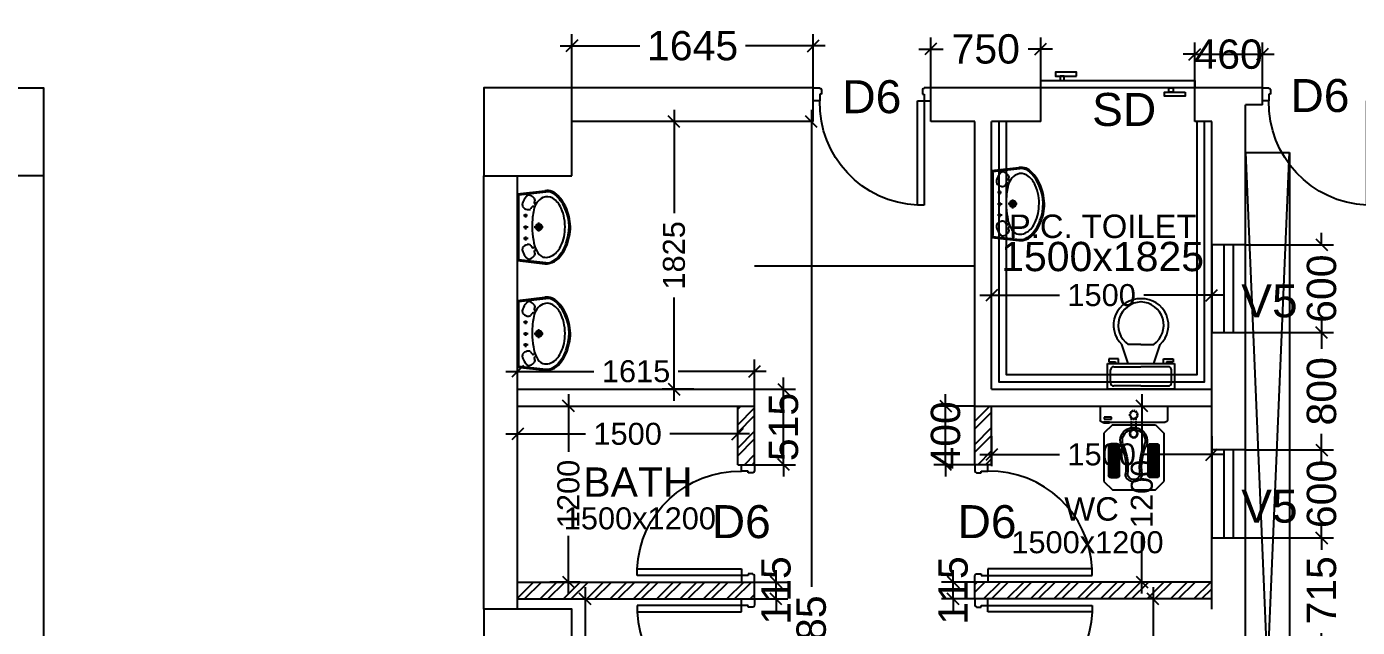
# Model space of a CAD drawing. Extents: x 7897917 to 8423973, y -6487334 to -6173396.
# Drawn here: x 8028559 to 8037626, y -6450489 to -6446391 of the extents above; entities that cross this region are included whole.
import ezdxf
from ezdxf.enums import TextEntityAlignment as Align

# ---------------------------------------------------------------- set-up
doc = ezdxf.new("R2010")
doc.units = 0
doc.header["$LTSCALE"] = 600
doc.header["$MEASUREMENT"] = 0
doc.header["$PDMODE"] = 35
doc.linetypes.add('HIDDEN', pattern=[0.375, 0.25, -0.125])
doc.layers.get('0').update_dxf_attribs({"linetype": 'CONTINUOUS'})
doc.layers.get('Defpoints').update_dxf_attribs({"linetype": 'CONTINUOUS'})
for name, color, linetype in [('DOOR', 32, 'CONTINUOUS'), ('Duct', 8, 'CONTINUOUS'), ('joinery', 7, 'CONTINUOUS'), ('LA-column', 3, 'CONTINUOUS'), ('Railing', 21, 'CONTINUOUS'), ('Room Dim', 1, 'CONTINUOUS'), ('T Wall', 8, 'CONTINUOUS'), ('TEXT', 6, 'CONTINUOUS'), ('Toi-Euip', 8, 'CONTINUOUS'), ('toi-fix', 46, 'CONTINUOUS'), ('Toi. Wall Hat', 3, 'CONTINUOUS'), ('Walls', 7, 'CONTINUOUS'), ('WIN', 151, 'CONTINUOUS'), ('Working Dim', 5, 'CONTINUOUS')]:
    doc.layers.add(name, color=color, linetype=linetype)
doc.styles.add('ari', font='arial.ttf')
doc.styles.add('ARIAL', font='arial.ttf')
doc.dimstyles.new('int. dim', dxfattribs={"dimtxt": 450, "dimasz": 80, "dimexe": 80, "dimexo": 0, "dimgap": 70, "dimtad": 0, "dimdec": 0, "dimzin": 12, "dimdsep": 46, "dimtxsty": 'ari', "dimblk": 'OBLIQUE', "dimcen": 2, "dimdle": 80, "dimclrd": 256, "dimclre": 256, "dimclrt": 6, "dimadec": 0, "dimazin": 0, "dimtfac": 1, "dimtdec": 0, "dimtix": 1, "dimtmove": 2, "dimatfit": 3, "dimfxl": 1, "dimtolj": 1, "dimtzin": 0, "dimlwd": -1, "dimlwe": -1, "dimarcsym": 0})

# ---------------------------------------------------------------- blocks, each defined once
blk = doc.blocks.new('_Oblique')
at = {"color": 0, "linetype": 'ByBlock', "lineweight": -2}
blk.add_line((-0.5, -0.5), (0.5, 0.5), dxfattribs=at)
blk = doc.blocks.new('*D1936')
at = {"layer": 'Defpoints', "color": 0, "transparency": 16777216}
for p in [(8036863.9, -6449878.9), (8037383, -6449878.9), (8036863.9, -6450593.9)]:
    blk.add_point(p, dxfattribs=at)
at = {"layer": 'Working Dim', "transparency": 16777216}
for p, q in [((8037383, -6449878.9), (8037383, -6449798.9)), ((8036863.9, -6449878.9), (8037463, -6449878.9)), ((8037383, -6449878.9), (8037383, -6449945.6)), ((8036863.9, -6450593.9), (8037463, -6450593.9)), ((8037383, -6450593.9), (8037383, -6450527.3)), ((8037383, -6450593.9), (8037383, -6450673.9))]:
    blk.add_line(p, q, dxfattribs=at)
at = {"layer": 'Working Dim', "transparency": 16777216, "xscale": 80, "yscale": 80, "zscale": 80}
for p, rotation in [((8037383, -6449878.9), 270), ((8037383, -6450593.9), 90)]:
    blk.add_blockref('_Oblique', p, dxfattribs=dict(at, rotation=rotation))
at = {"layer": 'Working Dim', "color": 6, "transparency": 16777216, "insert": (8037383, -6450236.4), "char_height": 200, "attachment_point": 5, "rotation": 90, "style": 'ari'}
blk.add_mtext('\\A1;715', dxfattribs=at)
blk = doc.blocks.new('*D1937')
at = {"layer": 'Defpoints', "color": 0, "transparency": 16777216}
for p in [(8036863.7, -6449278.9), (8037383, -6449278.9), (8036863.9, -6449878.9)]:
    blk.add_point(p, dxfattribs=at)
at = {"layer": 'Working Dim', "transparency": 16777216}
for p, q in [((8037383, -6449278.9), (8037383, -6449198.9)), ((8036863.7, -6449278.9), (8037463, -6449278.9)), ((8037383, -6449278.9), (8037383, -6449287.8)), ((8036863.9, -6449878.9), (8037463, -6449878.9)), ((8037383, -6449878.9), (8037383, -6449870.1)), ((8037383, -6449878.9), (8037383, -6449958.9))]:
    blk.add_line(p, q, dxfattribs=at)
at = {"layer": 'Working Dim', "transparency": 16777216, "xscale": 80, "yscale": 80, "zscale": 80}
for p, rotation in [((8037383, -6449278.9), 270), ((8037383, -6449878.9), 90)]:
    blk.add_blockref('_Oblique', p, dxfattribs=dict(at, rotation=rotation))
at = {"layer": 'Working Dim', "color": 6, "transparency": 16777216, "insert": (8037383, -6449578.9), "char_height": 200, "attachment_point": 5, "rotation": 90, "style": 'ari'}
blk.add_mtext('\\A1;600', dxfattribs=at)
blk = doc.blocks.new('*D1938')
at = {"layer": 'Defpoints', "color": 0, "transparency": 16777216}
for p in [(8036863.9, -6448478.6), (8037383, -6448478.6), (8036863.7, -6449278.9)]:
    blk.add_point(p, dxfattribs=at)
at = {"layer": 'Working Dim', "transparency": 16777216}
for p, q in [((8037383, -6448398.6), (8037383, -6448588.1)), ((8036863.9, -6448478.6), (8037463, -6448478.6)), ((8037383, -6449358.9), (8037383, -6449169.5)), ((8036863.7, -6449278.9), (8037463, -6449278.9))]:
    blk.add_line(p, q, dxfattribs=at)
at = {"layer": 'Working Dim', "transparency": 16777216, "xscale": 80, "yscale": 80, "zscale": 80}
for p, rotation in [((8037383, -6448478.6), 90), ((8037383, -6449278.9), 270)]:
    blk.add_blockref('_Oblique', p, dxfattribs=dict(at, rotation=rotation))
at = {"layer": 'Working Dim', "color": 6, "transparency": 16777216, "insert": (8037383, -6448878.8), "char_height": 200, "attachment_point": 5, "rotation": 90, "style": 'ari'}
blk.add_mtext('\\A1;800', dxfattribs=at)
blk = doc.blocks.new('*D1939')
at = {"layer": 'Defpoints', "color": 0, "transparency": 16777216}
for p in [(8036863.9, -6447878.6), (8037383, -6447878.6), (8036863.9, -6448478.6)]:
    blk.add_point(p, dxfattribs=at)
at = {"layer": 'Working Dim', "transparency": 16777216}
for p, q in [((8037383, -6447878.6), (8037383, -6447798.6)), ((8036863.9, -6447878.6), (8037463, -6447878.6)), ((8037383, -6447878.6), (8037383, -6447887.5)), ((8036863.9, -6448478.6), (8037463, -6448478.6)), ((8037383, -6448478.6), (8037383, -6448469.8)), ((8037383, -6448478.6), (8037383, -6448558.6))]:
    blk.add_line(p, q, dxfattribs=at)
at = {"layer": 'Working Dim', "transparency": 16777216, "xscale": 80, "yscale": 80, "zscale": 80}
for p, rotation in [((8037383, -6447878.6), 270), ((8037383, -6448478.6), 90)]:
    blk.add_blockref('_Oblique', p, dxfattribs=dict(at, rotation=rotation))
at = {"layer": 'Working Dim', "color": 6, "transparency": 16777216, "insert": (8037383, -6448178.6), "char_height": 200, "attachment_point": 5, "rotation": 90, "style": 'ari'}
blk.add_mtext('\\A1;600', dxfattribs=at)
blk = doc.blocks.new('A$C37B60793')
at = {"layer": 'toi-fix', "color": 8}
for p, q in [((0, 303), (127, 303)), ((0, -306), (0, 303)), ((146, -287), (146, 284)), ((171, 195), (247, 271)), ((247, 271), (686, 271)), ((762, 195), (686, 271)), ((171, -195), (171, 195)), ((343, 148), (343, 208)), ((358, 219), (358, 139)), ((370, 219), (358, 219)), ((358, 139), (370, 139)), ((362, 227), (630, 227)), ((630, 129), (362, 129)), ((370, 139), (370, 219)), ((383, 219), (383, 139)), ((394, 219), (383, 219)), ((383, 139), (394, 139)), ((394, 139), (394, 219)), ((407, 219), (407, 139)), ((418, 219), (407, 219)), ((407, 139), (418, 139)), ((418, 139), (418, 219)), ((431, 219), (431, 139)), ((442, 219), (431, 219)), ((431, 139), (442, 139)), ((442, 139), (442, 219)), ((455, 219), (455, 139)), ((466, 219), (455, 219)), ((455, 139), (466, 139)), ((466, 139), (466, 219)), ((479, 219), (479, 139)), ((490, 219), (479, 219)), ((479, 139), (490, 139)), ((490, 139), (490, 219)), ((504, 219), (504, 139)), ((515, 219), (504, 219)), ((504, 139), (515, 139)), ((515, 139), (515, 219)), ((528, 219), (528, 139)), ((539, 219), (528, 219)), ((528, 139), (539, 139)), ((539, 139), (539, 219)), ((552, 219), (552, 139)), ((563, 219), (552, 219)), ((552, 139), (563, 139)), ((563, 139), (563, 219)), ((576, 219), (576, 139)), ((587, 219), (576, 219)), ((576, 139), (587, 139)), ((587, 139), (587, 219)), ((600, 219), (600, 139)), ((611, 219), (600, 219)), ((600, 139), (611, 139)), ((611, 139), (611, 219)), ((625, 219), (625, 139)), ((636, 219), (625, 219)), ((625, 139), (636, 139)), ((636, 139), (636, 219)), ((650, 208), (650, 148)), ((762, -195), (762, 195)), ((118, -205), (100, -205)), ((100, -205), (100, -271)), ((118, -271), (118, -205)), ((154, -221), (148, -221)), ((148, -221), (148, -277)), ((154, -277), (154, -221)), ((171, -195), (247, -272)), ((343, -151), (343, -211)), ((358, -222), (358, -143)), ((358, -143), (370, -143)), ((370, -222), (358, -222)), ((630, -132), (362, -132)), ((362, -230), (630, -230)), ((370, -143), (370, -222)), ((383, -222), (383, -143)), ((383, -143), (394, -143)), ((394, -222), (383, -222)), ((394, -143), (394, -222)), ((407, -222), (407, -143)), ((407, -143), (418, -143)), ((418, -222), (407, -222)), ((418, -143), (418, -222)), ((431, -222), (431, -143)), ((431, -143), (442, -143)), ((442, -222), (431, -222)), ((442, -143), (442, -222)), ((455, -222), (455, -143)), ((455, -143), (466, -143)), ((466, -222), (455, -222)), ((466, -143), (466, -222)), ((479, -222), (479, -143)), ((479, -143), (490, -143)), ((490, -222), (479, -222)), ((490, -143), (490, -222)), ((504, -222), (504, -143)), ((504, -143), (515, -143)), ((515, -222), (504, -222)), ((515, -143), (515, -222)), ((528, -222), (528, -143)), ((528, -143), (539, -143)), ((539, -222), (528, -222)), ((539, -143), (539, -222)), ((552, -222), (552, -143)), ((552, -143), (563, -143)), ((563, -222), (552, -222)), ((563, -143), (563, -222)), ((576, -222), (576, -143)), ((576, -143), (587, -143)), ((587, -222), (576, -222)), ((587, -143), (587, -222)), ((600, -222), (600, -143)), ((600, -143), (611, -143)), ((611, -222), (600, -222)), ((611, -143), (611, -222)), ((625, -222), (625, -143)), ((625, -143), (636, -143)), ((636, -222), (625, -222)), ((636, -143), (636, -222)), ((650, -211), (650, -151)), ((686, -272), (762, -195)), ((0, -306), (127, -306)), ((100, -271), (118, -271)), ((148, -277), (154, -277)), ((247, -272), (686, -272))]:
    blk.add_line(p, q, dxfattribs=at)
at = {"layer": 'toi-fix', "color": 8, "linetype": 'HIDDEN', "ltscale": 0.1}
for p, q in [((219, 19), (112, 19)), ((219, -22), (112, -22))]:
    blk.add_line(p, q, dxfattribs=at)
at = {"layer": 'toi-fix', "color": 8, "extrusion": (0, 0, -1)}
for centre, major_axis, start_param, end_param in [((127, 284), (-13.5, -13.5), 2.356194, 3.926991), ((316, -2), (0, -122), -0.449608, 3.591264), ((362, 208), (13.5, -13.5), 2.356194, 3.926991), ((362, 148), (-13.5, -13.5), -0.785398, 0.785398), ((630, 208), (-13.5, -13.5), 2.356194, 3.926991), ((630, 148), (-13.5, -13.5), 3.926991, 5.497787), ((316, -2), (0, -103), -0.449671, 3.591202), ((251, -2), (-26.9, -26.9), 0.785398, 7.068583), ((251, -2), (-22.5, -22.5), 0.785398, 7.068583), ((554, 536), (-29, -484), -0.19615, 0.346746), ((554, 536), (-12, -466), -0.160496, 0.3824), ((611, -2), (40.6, -40.6), 4.005105, 6.990469), ((611, -2), (-54, -54), 2.434309, 5.419673), ((554, -540), (29, -484), 2.794864, 3.33776), ((554, -540), (12, -466), 2.7592, 3.302095), ((362, -151), (13.5, -13.5), 2.356194, 3.926991), ((362, -211), (-13.5, -13.5), -0.785398, 0.785398), ((630, -151), (13.5, -13.5), 3.926991, 5.497787), ((630, -211), (13.5, -13.5), 5.497787, 7.068583), ((127, -287), (13.5, -13.5), 5.497787, 7.068583)]:
    blk.add_ellipse(centre, major_axis=major_axis, ratio=1, start_param=start_param, end_param=end_param, dxfattribs=at)
at = {"layer": 'toi-fix', "color": 8, "linetype": 'HIDDEN', "ltscale": 0.1, "extrusion": (0, 0, -1)}
for major_axis, start_param, end_param in [((26.9, -26.9), 2.356194490188911, 8.639379797368496), ((22.5, -22.5), 2.356194490188169, 8.639379797367756)]:
    blk.add_ellipse((80, -2), major_axis=major_axis, ratio=1, start_param=start_param, end_param=end_param, dxfattribs=at)
blk = doc.blocks.new('1000')
at = {"layer": 'DOOR'}
for p, q in [((0, -100), (0, 0)), ((0, 0), (50, 0)), ((50, -100), (0, -100)), ((50, 0), (50, -2)), ((63, -49), (50, -49)), ((50, -49), (50, -100)), ((50, -100), (50, -901)), ((100, -100), (50, -100)), ((63, -13), (61, -13)), ((63, -13), (63, -49)), ((100, -901), (100, -100)), ((837, -13), (837, -49)), ((837, -13), (839, -13)), ((837, -49), (850, -49)), ((850, 0), (850, -2)), ((900, 0), (850, 0)), ((850, -49), (850, -100)), ((850, -100), (900, -100)), ((900, -100), (900, 0)), ((50, -901), (100, -901))]:
    blk.add_line(p, q, dxfattribs=at)
for centre, major_axis, start_param, end_param in [((50, -13), (-7.95, 7.95), 3.926991, 5.497787), ((850, -13), (7.95, 7.95), 0.785398, 2.356194)]:
    blk.add_ellipse(centre, major_axis=major_axis, ratio=1, start_param=start_param, end_param=end_param, dxfattribs=at)
at = {"layer": 'DOOR', "color": 145}
blk.add_ellipse((64, -115), major_axis=(-520, 590), ratio=1, start_param=2.464943, end_param=4.009476, dxfattribs=at)
blk = doc.blocks.new('A$C225605CF')
at = {"layer": 'DOOR'}
for points in [[(115.1, 108), (115.1, 57.6), (-934.5, 57.6), (-934.5, 108)], [(-869.4, 136.8), (-869.4, 165.6), (-727.6, 165.6), (-727.6, 136.8)], [(-785.7, 108), (-785.7, 136.8), (-757.5, 136.8), (-757.5, 108)], [(-127.7, 28.8), (-127.7, 0), (14.1, 0), (14.1, 28.8)], [(-44, 57.6), (-44, 28.8), (-15.8, 28.8), (-15.8, 57.6)]]:
    blk.add_lwpolyline(points, close=True, dxfattribs=at)
blk = doc.blocks.new('A$C70ED7303')
at = {"layer": 'toi-fix', "color": 8}
for p, q in [((0, 0), (229, 0)), ((229, 0), (229, -174.4)), ((-229, 0), (0, 0)), ((-229, -174.4), (-229, 0)), ((-207.2, -43.6), (-207.2, -130.8)), ((0, -21.8), (-185.4, -21.8)), ((0, -21.8), (185.4, -21.8)), ((207.2, -43.6), (207.2, -130.8)), ((229, -174.4), (-229, -174.4)), ((-185.4, -152.6), (0, -152.6)), ((-174.4, -185.4), (-174.4, -174.4)), ((-152.6, -174.4), (-152.6, -207.2)), ((-87.2, -174.4), (-130.8, -305.3)), ((185.4, -152.6), (0, -152.6)), ((87.2, -174.4), (130.8, -305.3)), ((152.6, -174.4), (152.6, -207.2)), ((174.4, -185.4), (174.4, -174.4)), ((-218.1, -207.2), (-218.1, -185.4)), ((-218.1, -185.4), (-174.4, -185.4)), ((-152.6, -207.2), (-218.1, -207.2)), ((152.6, -207.2), (218.1, -207.2)), ((218.1, -185.4), (174.4, -185.4)), ((218.1, -207.2), (218.1, -185.4)), ((0, -305.3), (-87.2, -305.3)), ((0, -305.3), (87.2, -305.3))]:
    blk.add_line(p, q, dxfattribs=at)
for centre, major_axis, start_param, end_param in [((-188.1, -40.9), (13.6, -13.6), 2.214297, 4.068888), ((188.1, -40.9), (13.6, -13.6), 0.643501, 2.498091), ((-188.1, -133.6), (-13.6, -13.6), 5.35589, 7.21048), ((188.1, -133.6), (-13.6, -13.6), 0.643501, 2.498091), ((-6.6, -436.2), (-127.6, -127.6), 4.686239, 7.105146), ((4.7, -435.5), (-112.7, -112.7), 4.541602, 7.039318), ((6.6, -436.2), (55.8, -171.6), -0.351019, 2.067888), ((-4.7, -435.5), (-112.7, -112.7), 0.814663, 3.31238)]:
    blk.add_ellipse(centre, major_axis=major_axis, ratio=1, start_param=start_param, end_param=end_param, dxfattribs=at)
blk = doc.blocks.new('A$C1E9F72C1')
at = {"layer": 'Toi-Euip', "color": 8}
for p, q in [((-228.2, 0), (-249, -186.3)), ((-228.2, 0), (228.2, 0)), ((228.2, 0), (249, -186.3)), ((-220.9, -6.6), (-241.8, -193.1)), ((-212.9, -9.7), (208.6, -9.7)), ((-63.8, -54.9), (-90.3, -54.9)), ((-76, -72.5), (-76, -39.7)), ((11.6, -54.9), (-14.9, -54.9)), ((-0.6, -72.5), (-0.6, -39.7)), ((91.5, -54.9), (65.1, -54.9)), ((79.3, -67.3), (79.3, -39.7)), ((220.8, -6.2), (241.8, -193.1)), ((-29.6, -144.6), (31.2, -144.6)), ((0.9, -174.9), (0.9, -113))]:
    blk.add_line(p, q, dxfattribs=at)
for centre, radius in [((-76, -54.9), 6.49), ((-0.6, -54.9), 6.49), ((79.3, -54.9), 6.49), ((0.9, -144.6), 21.7), ((0.9, -144.6), 15.6), ((0.9, -144.6), 11)]:
    blk.add_circle(centre, radius, dxfattribs=at)
for centre, radius, start, end in [((-208.1, 14.7), 24.9, 216.2215, 258.85487), ((207.9, 16.2), 26, 271.42036, 321.25129), ((-196.3, -76.7), 20.9, 116.80905, 207.50919), ((-160.4, -68.2), 57.4, 198.35041, 235.03309), ((-125, -156.3), 127.2, 109.58641, 129.40175), ((-151.5, -66.7), 34.3, 68.64386, 118.08079), ((-167.5, -75.4), 49.6, 12.80704, 54.9415), ((-114.5, -115.3), 27, 106.38602, 151.72849), ((-150, -73.3), 32.2, 330.07912, 16.03456), ((152.1, -73.3), 32.2, 163.96544, 209.92088), ((169.6, -75.4), 49.6, 125.0585, 167.19296), ((116.6, -115.3), 27, 28.27151, 73.61398), ((153.6, -66.7), 34.3, 61.91921, 111.35614), ((127.1, -156.3), 127.2, 50.59825, 70.41359), ((162.5, -68.2), 57.4, 304.96691, 341.64959), ((198.5, -76.7), 20.9, 332.49081, 63.19095), ((-110.1, -193), 95.5, 167.34537, 194.41456), ((-129.4, -204.5), 80.8, 113.61868, 156.30705), ((-181.8, -101.4), 18, 230.4642, 309.53581), ((-164.3, -121.5), 8.67, 53.89261, 133.95969), ((-76.5, -275.6), 168.3, 94.02807, 120.40977), ((-162.9, -122.5), 8.8, 329.67126, 65.48955), ((-131.5, -107.7), 8.62, 142.69611, 276.84736), ((34.9, -905.9), 807.6, 92.47999, 98.77724), ((-3.2, -837.5), 738.4, 84.45177, 89.75687), ((46.1, -400.7), 299, 76.17326, 85.7679), ((102.1, -220), 110.7, 24.97787, 81.97978), ((134.9, -107.4), 7.45, 281.31974, 41.70163), ((164.3, -121.7), 7.8, 112.06932, 194.84772), ((166.5, -121.5), 8.67, 46.04031, 126.10739), ((183.9, -101.4), 18, 230.46419, 309.5358), ((136.7, -201.5), 71.5, 327.59194, 23.22206), ((-165.7, -196.5), 84, 173.00409, 196.76082), ((-141.4, -199.1), 106.9, 191.44792, 227.66), ((-163.3, -200.1), 78.8, 174.85979, 213.20886), ((-120.4, -183.5), 124.2, 208.78543, 238.15851), ((-82.7, -174.7), 127.1, 199.30539, 242.2025), ((18.1, -68), 277.7, 292.33265, 313.78267), ((77.5, -165.5), 140.9, 291.68677, 328.13967), ((146.7, -197.7), 95.2, 311.91048, 2.7762), ((149.6, -199.6), 100.3, 311.38312, 7.60576), ((-15.6, -66.9), 289.4, 226.88006, 256.31993), ((-54.2, -135.8), 202, 229.31459, 253.01061), ((-13.2, -73.3), 249.6, 238.9436, 269.48126), ((0.4, -45.6), 305.3, 248.15029, 293.80492), ((-3.9, -83.4), 276.6, 253.14844, 282.86095), ((4.7, -23.5), 300.1, 266.15461, 294.58929), ((11.5, -60.2), 296.4, 278.97703, 313.61545)]:
    blk.add_arc(centre, radius, start, end, dxfattribs=at)
blk = doc.blocks.new('*D2280')
at = {"layer": 'Defpoints', "color": 0, "transparency": 16777216}
for p in [(8036633.9, -6448223.4), (8035133.9, -6448348.8, 5.1), (8036633.9, -6448348.8, 5.1)]:
    blk.add_point(p, dxfattribs=at)
at = {"layer": 'Working Dim', "transparency": 16777216}
for p, q in [((8035133.9, -6448348.8), (8035133.9, -6448143.4)), ((8036633.9, -6448348.8), (8036633.9, -6448143.4)), ((8035053.9, -6448223.4), (8035597.3, -6448223.4)), ((8036713.9, -6448223.4), (8036170.6, -6448223.4))]:
    blk.add_line(p, q, dxfattribs=at)
at = {"layer": 'Working Dim', "transparency": 16777216, "xscale": 80, "yscale": 80, "zscale": 80, "rotation": 180}
blk.add_blockref('_Oblique', (8035133.9, -6448223.4), dxfattribs=at)
at = {"layer": 'Working Dim', "transparency": 16777216, "xscale": 80, "yscale": 80, "zscale": 80}
blk.add_blockref('_Oblique', (8036633.9, -6448223.4), dxfattribs=at)
at = {"layer": 'Working Dim', "color": 6, "transparency": 16777216, "insert": (8035883.9, -6448223.4), "char_height": 150, "attachment_point": 5, "style": 'ari'}
blk.add_mtext('\\A1;1500', dxfattribs=at)
blk = doc.blocks.new('*D2281')
at = {"layer": 'Defpoints', "color": 0, "transparency": 16777216}
for p in [(8035995.5, -6448979), (8036158.6, -6448979), (8035995.5, -6450178.5, -0.7)]:
    blk.add_point(p, dxfattribs=at)
at = {"layer": 'Working Dim', "transparency": 16777216}
for p, q in [((8036158.6, -6448899), (8036158.6, -6449292.1)), ((8035995.5, -6448979), (8036238.6, -6448979)), ((8036158.6, -6450258.5), (8036158.6, -6449865.4)), ((8035995.5, -6450178.5), (8036238.6, -6450178.5))]:
    blk.add_line(p, q, dxfattribs=at)
at = {"layer": 'Working Dim', "transparency": 16777216, "xscale": 80, "yscale": 80, "zscale": 80}
for p, rotation in [((8036158.6, -6448979), 90), ((8036158.6, -6450178.5), 270)]:
    blk.add_blockref('_Oblique', p, dxfattribs=dict(at, rotation=rotation))
at = {"layer": 'Working Dim', "color": 6, "transparency": 16777216, "insert": (8036158.6, -6449578.8), "char_height": 150, "attachment_point": 5, "rotation": 90, "style": 'ari'}
blk.add_mtext('\\A1;1200', dxfattribs=at)
blk = doc.blocks.new('*D2282')
at = {"layer": 'Defpoints', "color": 0, "transparency": 16777216}
for p in [(8035133.9, -6449184.2, -0.7), (8036633.9, -6449184.2, 5.1), (8036633.9, -6449310)]:
    blk.add_point(p, dxfattribs=at)
at = {"layer": 'Working Dim', "transparency": 16777216}
for p, q in [((8035133.9, -6449184.2), (8035133.9, -6449390)), ((8036633.9, -6449184.2), (8036633.9, -6449390)), ((8035053.9, -6449310), (8035597.3, -6449310)), ((8036713.9, -6449310), (8036170.6, -6449310))]:
    blk.add_line(p, q, dxfattribs=at)
at = {"layer": 'Working Dim', "transparency": 16777216, "xscale": 80, "yscale": 80, "zscale": 80, "rotation": 180}
blk.add_blockref('_Oblique', (8035133.9, -6449310), dxfattribs=at)
at = {"layer": 'Working Dim', "transparency": 16777216, "xscale": 80, "yscale": 80, "zscale": 80}
blk.add_blockref('_Oblique', (8036633.9, -6449310), dxfattribs=at)
at = {"layer": 'Working Dim', "color": 6, "transparency": 16777216, "insert": (8035883.9, -6449310), "char_height": 150, "attachment_point": 5, "style": 'ari'}
blk.add_mtext('\\A1;1500', dxfattribs=at)
blk = doc.blocks.new('*D2284')
at = {"layer": 'Defpoints', "color": 0, "transparency": 16777216}
for p in [(8036234.1, -6450294.5), (8036421.2, -6450294.5, -0.7), (8036421.2, -6451494.5, -0.7)]:
    blk.add_point(p, dxfattribs=at)
at = {"layer": 'Working Dim', "transparency": 16777216}
for p, q in [((8036234.1, -6450214.5), (8036234.1, -6450607.9)), ((8036421.2, -6450294.5), (8036154.1, -6450294.5)), ((8036234.1, -6451574.5), (8036234.1, -6451181.2)), ((8036421.2, -6451494.5), (8036154.1, -6451494.5))]:
    blk.add_line(p, q, dxfattribs=at)
at = {"layer": 'Working Dim', "transparency": 16777216, "xscale": 80, "yscale": 80, "zscale": 80}
for p, rotation in [((8036234.1, -6450294.5), 90), ((8036234.1, -6451494.5), 270)]:
    blk.add_blockref('_Oblique', p, dxfattribs=dict(at, rotation=rotation))
at = {"layer": 'Working Dim', "color": 6, "transparency": 16777216, "insert": (8036234.1, -6450894.5), "char_height": 150, "attachment_point": 5, "rotation": 90, "style": 'ari'}
blk.add_mtext('\\A1;1200', dxfattribs=at)
blk = doc.blocks.new('*D2293')
at = {"layer": 'Defpoints', "color": 0, "transparency": 16777216}
for p in [(8032141.7, -6450294.5, -0.7), (8032364.3, -6450294.5), (8032141.7, -6451494.5, -0.7)]:
    blk.add_point(p, dxfattribs=at)
at = {"layer": 'Working Dim', "transparency": 16777216}
for p, q in [((8032364.3, -6450214.5), (8032364.3, -6450607.9)), ((8032141.7, -6450294.5), (8032444.3, -6450294.5)), ((8032364.3, -6451574.5), (8032364.3, -6451181.2)), ((8032141.7, -6451494.5), (8032444.3, -6451494.5))]:
    blk.add_line(p, q, dxfattribs=at)
at = {"layer": 'Working Dim', "transparency": 16777216, "xscale": 80, "yscale": 80, "zscale": 80}
for p, rotation in [((8032364.3, -6450294.5), 90), ((8032364.3, -6451494.5), 270)]:
    blk.add_blockref('_Oblique', p, dxfattribs=dict(at, rotation=rotation))
at = {"layer": 'Working Dim', "color": 6, "transparency": 16777216, "insert": (8032364.3, -6450894.5), "char_height": 150, "attachment_point": 5, "rotation": 90, "style": 'ari'}
blk.add_mtext('\\A1;1200', dxfattribs=at)
blk = doc.blocks.new('*D2295')
at = {"layer": 'Defpoints', "color": 0, "transparency": 16777216}
for p in [(8032124, -6448979, 5.1), (8032250.8, -6448979), (8032124, -6450178.5, -0.7)]:
    blk.add_point(p, dxfattribs=at)
at = {"layer": 'Working Dim', "transparency": 16777216}
for p, q in [((8032250.8, -6448899), (8032250.8, -6449292.1)), ((8032124, -6448979), (8032330.8, -6448979)), ((8032250.8, -6450258.5), (8032250.8, -6449865.4)), ((8032124, -6450178.5), (8032330.8, -6450178.5))]:
    blk.add_line(p, q, dxfattribs=at)
at = {"layer": 'Working Dim', "transparency": 16777216, "xscale": 80, "yscale": 80, "zscale": 80}
for p, rotation in [((8032250.8, -6448979), 90), ((8032250.8, -6450178.5), 270)]:
    blk.add_blockref('_Oblique', p, dxfattribs=dict(at, rotation=rotation))
at = {"layer": 'Working Dim', "color": 6, "transparency": 16777216, "insert": (8032250.8, -6449578.8), "char_height": 150, "attachment_point": 5, "rotation": 90, "style": 'ari'}
blk.add_mtext('\\A1;1200', dxfattribs=at)
blk = doc.blocks.new('*D2296')
at = {"layer": 'Defpoints', "color": 0, "transparency": 16777216}
for p in [(8033403.8, -6449169.6), (8031903.8, -6449315.4, 5.1), (8033403.8, -6449315.4, -0.7)]:
    blk.add_point(p, dxfattribs=at)
at = {"layer": 'Working Dim', "transparency": 16777216}
for p, q in [((8031903.8, -6449315.4), (8031903.8, -6449089.6)), ((8033403.8, -6449315.4), (8033403.8, -6449089.6)), ((8031823.8, -6449169.6), (8032367.1, -6449169.6)), ((8033483.8, -6449169.6), (8032940.4, -6449169.6))]:
    blk.add_line(p, q, dxfattribs=at)
at = {"layer": 'Working Dim', "transparency": 16777216, "xscale": 80, "yscale": 80, "zscale": 80, "rotation": 180}
blk.add_blockref('_Oblique', (8031903.8, -6449169.6), dxfattribs=at)
at = {"layer": 'Working Dim', "transparency": 16777216, "xscale": 80, "yscale": 80, "zscale": 80}
blk.add_blockref('_Oblique', (8033403.8, -6449169.6), dxfattribs=at)
at = {"layer": 'Working Dim', "color": 6, "transparency": 16777216, "insert": (8032653.8, -6449169.6), "char_height": 150, "attachment_point": 5, "style": 'ari'}
blk.add_mtext('\\A1;1500', dxfattribs=at)
blk = doc.blocks.new('*D2298')
at = {"layer": 'Defpoints', "color": 0, "transparency": 16777216}
for p in [(8033905.8, -6447039), (8033918.9, -6447039, 5.1), (8034315, -6454124, 5.1)]:
    blk.add_point(p, dxfattribs=at)
at = {"layer": 'Working Dim', "transparency": 16777216}
for p, q in [((8033905.8, -6446959), (8033905.8, -6450213)), ((8033918.9, -6447039), (8033825.8, -6447039)), ((8033905.8, -6454204), (8033905.8, -6450950.1)), ((8034315, -6454124), (8033825.8, -6454124))]:
    blk.add_line(p, q, dxfattribs=at)
at = {"layer": 'Working Dim', "transparency": 16777216, "xscale": 80, "yscale": 80, "zscale": 80}
for p, rotation in [((8033905.8, -6447039), 90), ((8033905.8, -6454124), 270)]:
    blk.add_blockref('_Oblique', p, dxfattribs=dict(at, rotation=rotation))
at = {"layer": 'Working Dim', "color": 6, "transparency": 16777216, "insert": (8033905.8, -6450581.5), "char_height": 200, "attachment_point": 5, "rotation": 90, "style": 'ari'}
blk.add_mtext('\\A1;7085', dxfattribs=at)
blk = doc.blocks.new('*D2299')
at = {"layer": 'Defpoints', "color": 0, "transparency": 16777216}
for p in [(8032970, -6447039), (8033096.4, -6447039, 4.5), (8033105.7, -6448864, 5.1)]:
    blk.add_point(p, dxfattribs=at)
at = {"layer": 'Working Dim', "transparency": 16777216}
for p, q in [((8032970, -6446959), (8032970, -6447664)), ((8033096.4, -6447039), (8032890, -6447039)), ((8032970, -6448944), (8032970, -6448239)), ((8033105.7, -6448864), (8032890, -6448864))]:
    blk.add_line(p, q, dxfattribs=at)
at = {"layer": 'Working Dim', "transparency": 16777216, "xscale": 80, "yscale": 80, "zscale": 80}
for p, rotation in [((8032970, -6447039), 90), ((8032970, -6448864), 270)]:
    blk.add_blockref('_Oblique', p, dxfattribs=dict(at, rotation=rotation))
at = {"layer": 'Working Dim', "color": 6, "transparency": 16777216, "insert": (8032970, -6447951.5), "char_height": 150, "attachment_point": 5, "rotation": 90, "style": 'ari'}
blk.add_mtext('\\A1;1825', dxfattribs=at)
blk = doc.blocks.new('*D2300')
at = {"layer": 'Defpoints', "color": 0, "transparency": 16777216}
for p in [(8031903.8, -6448742.5), (8031903.8, -6448864, 5.1), (8033518.8, -6448864, 5.1)]:
    blk.add_point(p, dxfattribs=at)
at = {"layer": 'Working Dim', "transparency": 16777216}
for p, q in [((8031903.8, -6448864), (8031903.8, -6448662.5)), ((8033518.8, -6448864), (8033518.8, -6448662.5)), ((8031823.8, -6448742.5), (8032423.8, -6448742.5)), ((8033598.8, -6448742.5), (8032998.8, -6448742.5))]:
    blk.add_line(p, q, dxfattribs=at)
at = {"layer": 'Working Dim', "transparency": 16777216, "xscale": 80, "yscale": 80, "zscale": 80, "rotation": 180}
blk.add_blockref('_Oblique', (8031903.8, -6448742.5), dxfattribs=at)
at = {"layer": 'Working Dim', "transparency": 16777216, "xscale": 80, "yscale": 80, "zscale": 80}
blk.add_blockref('_Oblique', (8033518.8, -6448742.5), dxfattribs=at)
at = {"layer": 'Working Dim', "color": 6, "transparency": 16777216, "insert": (8032711.3, -6448742.5), "char_height": 150, "attachment_point": 5, "style": 'ari'}
blk.add_mtext('\\A1;1615', dxfattribs=at)
blk = doc.blocks.new('*D2301')
at = {"layer": 'Defpoints', "color": 0, "transparency": 16777216}
for p in [(8033918.9, -6446522.3), (8032273.8, -6446809, 5.1), (8033918.9, -6446809, 8)]:
    blk.add_point(p, dxfattribs=at)
at = {"layer": 'Working Dim', "transparency": 16777216}
for p, q in [((8032273.8, -6446809), (8032273.8, -6446442.3)), ((8033918.9, -6446809), (8033918.9, -6446442.3)), ((8032193.8, -6446522.3), (8032736.4, -6446522.3)), ((8033998.9, -6446522.3), (8033456.3, -6446522.3))]:
    blk.add_line(p, q, dxfattribs=at)
at = {"layer": 'Working Dim', "transparency": 16777216, "xscale": 80, "yscale": 80, "zscale": 80, "rotation": 180}
blk.add_blockref('_Oblique', (8032273.8, -6446522.3), dxfattribs=at)
at = {"layer": 'Working Dim', "transparency": 16777216, "xscale": 80, "yscale": 80, "zscale": 80}
blk.add_blockref('_Oblique', (8033918.9, -6446522.3), dxfattribs=at)
at = {"layer": 'Working Dim', "color": 6, "transparency": 16777216, "insert": (8033096.4, -6446522.3), "char_height": 200, "attachment_point": 5, "style": 'ari'}
blk.add_mtext('\\A1;1645', dxfattribs=at)
blk = doc.blocks.new('*D2302')
at = {"layer": 'Defpoints', "color": 0, "transparency": 16777216}
for p in [(8034718.9, -6446544.6), (8034718.9, -6446809, 8), (8035468.9, -6446809, 8)]:
    blk.add_point(p, dxfattribs=at)
at = {"layer": 'Working Dim', "transparency": 16777216}
for p, q in [((8034718.9, -6446809), (8034718.9, -6446464.6)), ((8035468.9, -6446809), (8035468.9, -6446464.6)), ((8034638.9, -6446544.6), (8034804.1, -6446544.6)), ((8035548.9, -6446544.6), (8035383.7, -6446544.6))]:
    blk.add_line(p, q, dxfattribs=at)
at = {"layer": 'Working Dim', "transparency": 16777216, "xscale": 80, "yscale": 80, "zscale": 80, "rotation": 180}
blk.add_blockref('_Oblique', (8034718.9, -6446544.6), dxfattribs=at)
at = {"layer": 'Working Dim', "transparency": 16777216, "xscale": 80, "yscale": 80, "zscale": 80}
blk.add_blockref('_Oblique', (8035468.9, -6446544.6), dxfattribs=at)
at = {"layer": 'Working Dim', "color": 6, "transparency": 16777216, "insert": (8035093.9, -6446544.6), "char_height": 200, "attachment_point": 5, "style": 'ari'}
blk.add_mtext('\\A1;750', dxfattribs=at)
blk = doc.blocks.new('*D2303')
at = {"layer": 'Defpoints', "color": 0, "transparency": 16777216}
for p in [(8036978.9, -6446580.2), (8036518.9, -6446809, 8), (8036978.9, -6446809, 8)]:
    blk.add_point(p, dxfattribs=at)
at = {"layer": 'Working Dim', "transparency": 16777216}
for p, q in [((8036518.9, -6446809), (8036518.9, -6446500.2)), ((8036978.9, -6446809), (8036978.9, -6446500.2)), ((8036518.9, -6446580.2), (8036438.9, -6446580.2)), ((8036518.9, -6446580.2), (8036978.9, -6446580.2)), ((8036978.9, -6446580.2), (8037058.9, -6446580.2))]:
    blk.add_line(p, q, dxfattribs=at)
at = {"layer": 'Working Dim', "transparency": 16777216, "xscale": 80, "yscale": 80, "zscale": 80}
blk.add_blockref('_Oblique', (8036518.9, -6446580.2), dxfattribs=at)
at = {"layer": 'Working Dim', "transparency": 16777216, "xscale": 80, "yscale": 80, "zscale": 80, "rotation": 180}
blk.add_blockref('_Oblique', (8036978.9, -6446580.2), dxfattribs=at)
at = {"layer": 'Working Dim', "color": 6, "transparency": 16777216, "insert": (8036748.9, -6446580.2), "char_height": 200, "attachment_point": 5, "style": 'ari'}
blk.add_mtext('\\A1;460', dxfattribs=at)
blk = doc.blocks.new('*D2308')
at = {"layer": 'Defpoints', "color": 0, "transparency": 16777216}
for p in [(8033518.8, -6450179.5, 8.3), (8033665.4, -6450179.5), (8033518.8, -6450294.5, 8.3)]:
    blk.add_point(p, dxfattribs=at)
at = {"layer": 'Working Dim', "transparency": 16777216}
for p, q in [((8033665.4, -6450179.5), (8033665.4, -6450099.5)), ((8033518.8, -6450179.5), (8033745.4, -6450179.5)), ((8033665.4, -6450294.5), (8033665.4, -6450179.5)), ((8033518.8, -6450294.5), (8033745.4, -6450294.5)), ((8033665.4, -6450294.5), (8033665.4, -6450374.5))]:
    blk.add_line(p, q, dxfattribs=at)
at = {"layer": 'Working Dim', "transparency": 16777216, "xscale": 80, "yscale": 80, "zscale": 80}
for p, rotation in [((8033665.4, -6450179.5), 270), ((8033665.4, -6450294.5), 90)]:
    blk.add_blockref('_Oblique', p, dxfattribs=dict(at, rotation=rotation))
at = {"layer": 'Working Dim', "color": 6, "transparency": 16777216, "insert": (8033665.4, -6450237), "char_height": 200, "attachment_point": 5, "rotation": 90, "style": 'ari'}
blk.add_mtext('\\A1;115', dxfattribs=at)
blk = doc.blocks.new('*D2309')
at = {"layer": 'Defpoints', "color": 0, "transparency": 16777216}
for p in [(8033518.8, -6448864.5, 8.3), (8033716.8, -6448864.5), (8033518.8, -6449379.5, 8.3)]:
    blk.add_point(p, dxfattribs=at)
at = {"layer": 'Working Dim', "transparency": 16777216}
for p, q in [((8033518.8, -6448864.5), (8033796.8, -6448864.5)), ((8033716.8, -6448864.5), (8033716.8, -6448784.5)), ((8033716.8, -6449379.5), (8033716.8, -6448864.5)), ((8033518.8, -6449379.5), (8033796.8, -6449379.5)), ((8033716.8, -6449379.5), (8033716.8, -6449459.5))]:
    blk.add_line(p, q, dxfattribs=at)
at = {"layer": 'Working Dim', "transparency": 16777216, "xscale": 80, "yscale": 80, "zscale": 80}
for p, rotation in [((8033716.8, -6448864.5), 270), ((8033716.8, -6449379.5), 90)]:
    blk.add_blockref('_Oblique', p, dxfattribs=dict(at, rotation=rotation))
at = {"layer": 'Working Dim', "color": 6, "transparency": 16777216, "insert": (8033716.8, -6449122), "char_height": 200, "attachment_point": 5, "rotation": 90, "style": 'ari'}
blk.add_mtext('\\A1;515', dxfattribs=at)
blk = doc.blocks.new('*D2313')
at = {"layer": 'Defpoints', "color": 0, "transparency": 16777216}
for p in [(8034872.3, -6450179.5), (8035018.9, -6450179.5, 8.3), (8035018.9, -6450294.5, 8.3)]:
    blk.add_point(p, dxfattribs=at)
at = {"layer": 'Working Dim', "transparency": 16777216}
for p, q in [((8034872.3, -6450179.5), (8034872.3, -6450099.5)), ((8035018.9, -6450179.5), (8034792.3, -6450179.5)), ((8034872.3, -6450294.5), (8034872.3, -6450179.5)), ((8035018.9, -6450294.5), (8034792.3, -6450294.5)), ((8034872.3, -6450294.5), (8034872.3, -6450374.5))]:
    blk.add_line(p, q, dxfattribs=at)
at = {"layer": 'Working Dim', "transparency": 16777216, "xscale": 80, "yscale": 80, "zscale": 80}
for p, rotation in [((8034872.3, -6450179.5), 270), ((8034872.3, -6450294.5), 90)]:
    blk.add_blockref('_Oblique', p, dxfattribs=dict(at, rotation=rotation))
at = {"layer": 'Working Dim', "color": 6, "transparency": 16777216, "insert": (8034872.3, -6450237), "char_height": 200, "attachment_point": 5, "rotation": 90, "style": 'ari'}
blk.add_mtext('\\A1;115', dxfattribs=at)
blk = doc.blocks.new('*D2314')
at = {"layer": 'Defpoints', "color": 0, "transparency": 16777216}
for p in [(8034820.9, -6448979), (8035018.9, -6448979), (8035018.9, -6449379.5, 8.3)]:
    blk.add_point(p, dxfattribs=at)
at = {"layer": 'Working Dim', "transparency": 16777216}
for p, q in [((8034820.9, -6448979), (8034820.9, -6448899)), ((8035018.9, -6448979), (8034740.9, -6448979)), ((8034820.9, -6449379.5), (8034820.9, -6448979)), ((8035018.9, -6449379.5), (8034740.9, -6449379.5)), ((8034820.9, -6449379.5), (8034820.9, -6449459.5))]:
    blk.add_line(p, q, dxfattribs=at)
at = {"layer": 'Working Dim', "transparency": 16777216, "xscale": 80, "yscale": 80, "zscale": 80}
for p, rotation in [((8034820.9, -6448979), 270), ((8034820.9, -6449379.5), 90)]:
    blk.add_blockref('_Oblique', p, dxfattribs=dict(at, rotation=rotation))
at = {"layer": 'Working Dim', "color": 6, "transparency": 16777216, "insert": (8034820.9, -6449179.3), "char_height": 200, "attachment_point": 5, "rotation": 90, "style": 'ari'}
blk.add_mtext('\\A1;400', dxfattribs=at)

msp = doc.modelspace()

# ---------------------------------------------------------------- hatches: boundary and pattern name
at = {"layer": 'Toi. Wall Hat'}
h = msp.add_hatch(dxfattribs=at)
h.set_pattern_fill('ANSI32', color=10, scale=300, style=0)
h.set_pattern_definition([(45, (1109499.61, -81878.24), (-79.5495129, 79.5495129), []), (45, (1109552.65, -81878.24), (-79.5495129, 79.5495129), [])])
h.paths.add_polyline_path([(8035133.92, -6448978.938), (8035018.92, -6448978.938), (8035018.92, -6449379.468), (8035133.92, -6449379.468)])
h.paths.add_polyline_path([(8033518.787, -6448978.938), (8033403.787, -6448978.938), (8033403.787, -6449379.468), (8033518.787, -6449379.468)])
h.paths.add_polyline_path([(8033518.787, -6450179.468), (8031903.787, -6450179.468), (8031903.787, -6450294.468), (8033518.787, -6450294.468)])
h.paths.add_polyline_path([(8036633.92, -6450179.468), (8035018.92, -6450179.468), (8035018.92, -6450294.468), (8036633.92, -6450294.468)])
h.paths.add_polyline_path([(8036633.92, -6451494.468), (8035133.92, -6451494.468), (8035133.92, -6451094.468), (8035018.92, -6451094.468), (8035018.92, -6452009.468), (8035133.92, -6452009.468), (8035133.92, -6451609.468), (8036633.92, -6451609.468)])
h.paths.add_polyline_path([(8033518.787, -6451094.468), (8033403.787, -6451094.468), (8033403.787, -6451494.468), (8031903.787, -6451494.468), (8031903.787, -6451609.468), (8033403.787, -6451609.468), (8033403.787, -6452009.468), (8033518.787, -6452009.468)])
h.paths.add_polyline_path([(8033518.787, -6452809.468), (8031903.787, -6452809.468), (8031903.787, -6452924.468), (8033518.787, -6452924.468)])
h.paths.add_polyline_path([(8033518.787, -6453724.468), (8033403.787, -6453724.468), (8033403.787, -6454123.938), (8033518.787, -6454123.938)])
h.paths.add_polyline_path([(8035133.92, -6453724.468), (8035018.92, -6453724.468), (8035018.92, -6454123.938), (8035133.92, -6454123.938)])
h.paths.add_polyline_path([(8036633.92, -6452809.468), (8035018.92, -6452809.468), (8035018.92, -6452924.468), (8036633.92, -6452924.468)])

# ---------------------------------------------------------------- linework, layer by layer
at = {"layer": 'Duct', "color": 8, "linetype": 'HIDDEN', "ltscale": 600}
for p, q in [((8036863.473, -6454354.004, -14.872), (8037163.92, -6447248.88, 17.155)), ((8036863.92, -6447248.879, 21.903), (8037163.473, -6454354.003, -10.123))]:
    msp.add_line(p, q, dxfattribs=at)
at = {"layer": 'Duct', "color": 7, "linetype": 'HIDDEN', "ltscale": 600, "elevation": 17.155}
msp.add_lwpolyline([(8037163.473, -6454354.002), (8036863.473, -6454354.002), (8036863.92, -6447248.88), (8036863.92, -6447248.88), (8037163.92, -6447248.88), (8037163.92, -6447248.88), (8037163.473, -6454354.003), (8036863.473, -6454354.002)], dxfattribs=at)
at = {"layer": 'LA-column', "color": 2, "flags": 128}
for points, elevation in [([(8028074.051, -6447408.857), (8028074.051, -6446808.857), (8028674.051, -6446808.857), (8028674.051, -6447408.857)], 2.283), ([(8031673.876, -6450963.752), (8032273.876, -6450963.752), (8032273.876, -6450363.752), (8031673.876, -6450363.752)], 3.421)]:
    msp.add_lwpolyline(points, close=True, dxfattribs=dict(at, elevation=elevation))
at = {"layer": 'LA-column', "color": 2, "elevation": 2.283}
msp.add_lwpolyline([(8032274.053, -6447408.857), (8032274.053, -6446808.857), (8031674.053, -6446808.857), (8031674.053, -6447408.857)], close=True, dxfattribs=at)
at = {"layer": 'Railing', "elevation": 8.96}
for points in [[(8035183.92, -6447038.975), (8035183.92, -6448814.018), (8036583.92, -6448814.018), (8036583.92, -6447038.975)], [(8035233.92, -6447038.975), (8035233.92, -6448764.018), (8036533.92, -6448764.018), (8036533.92, -6447038.975)]]:
    msp.add_lwpolyline(points, dxfattribs=at)
at = {"layer": 'T Wall', "color": 6, "linetype": 'Continuous'}
for p, q in [((8033518.787, -6449379.549, 8.269), (8033518.787, -6448864.549, 8.269)), ((8033403.787, -6449379.549, 8.269), (8033403.787, -6448979.549, 8.269)), ((8035018.92, -6449379.549, 8.269), (8035018.92, -6448979.018, 8.269)), ((8035133.92, -6449379.549, 8.269), (8035133.92, -6448979.549, 8.269)), ((8033403.787, -6449379.549, 8.269), (8033518.787, -6449379.549, 8.269)), ((8035133.92, -6449379.549, 8.269), (8035018.92, -6449379.549, 8.269)), ((8031903.787, -6450179.549, 8.269), (8033518.787, -6450179.549, 8.269)), ((8033518.787, -6450294.549, 8.269), (8033518.787, -6450179.549, 8.269)), ((8035018.92, -6450294.549, 8.269), (8035018.92, -6450179.549, 8.269)), ((8036633.92, -6450179.549, 8.269), (8035018.92, -6450179.549, 8.269)), ((8031903.787, -6450294.549, 8.269), (8033518.787, -6450294.549, 8.269)), ((8036633.92, -6450294.549, 8.269), (8035018.92, -6450294.549, 8.269))]:
    msp.add_line(p, q, dxfattribs=at)
at = {"layer": 'Walls'}
for p, q in [((8033918.92, -6446808.975), (8032273.785, -6446808.975)), ((8035468.92, -6446808.975), (8034718.92, -6446808.975)), ((8035468.92, -6447038.975), (8035468.92, -6446808.975)), ((8036978.92, -6446808.975), (8036518.92, -6446808.975)), ((8036518.92, -6447038.975), (8036518.92, -6446808.975)), ((8036863.652, -6454354.002), (8036863.652, -6446923.975)), ((8036863.92, -6454124.018), (8036863.92, -6446923.975)), ((8036978.92, -6446923.975), (8036863.92, -6446923.975)), ((8033918.92, -6447038.975), (8032273.785, -6447038.975)), ((8035018.92, -6447038.975), (8034718.92, -6447038.975)), ((8035018.92, -6448979.018), (8035018.92, -6447038.975)), ((8035133.92, -6448864.018), (8035133.92, -6447038.975)), ((8035468.92, -6447038.975), (8035133.92, -6447038.975)), ((8036633.92, -6447038.975), (8036518.92, -6447038.975)), ((8036633.92, -6450363.823), (8036633.92, -6447038.975)), ((8031673.785, -6450363.837), (8031673.785, -6447408.943)), ((8031903.787, -6450363.837), (8031903.787, -6447408.943)), ((8031903.787, -6448864.018), (8033518.787, -6448864.018)), ((8033518.787, -6448979.018), (8033518.787, -6448864.018)), ((8035133.92, -6448864.018), (8036633.92, -6448864.018)), ((8031903.787, -6448979.018), (8033518.787, -6448979.018)), ((8035018.92, -6448979.018), (8036633.92, -6448979.018))]:
    msp.add_line(p, q, dxfattribs=at)
at = {"layer": 'Walls', "linetype": 'Continuous'}
for p, q in [((8033918.92, -6447039.019), (8033918.92, -6446808.944)), ((8034718.92, -6447039.019), (8034718.92, -6446809.019)), ((8036978.92, -6446923.976), (8036978.92, -6446808.975)), ((8028674.05, -6447408.857, -5.131), (8028674.05, -6452183.953, -5.131))]:
    msp.add_line(p, q, dxfattribs=at)
at = {"layer": 'WIN', "linetype": 'Continuous'}
for points in [[(8036863.92, -6448478.635), (8036863.92, -6447878.635), (8036633.92, -6447878.635), (8036633.92, -6448478.635)], [(8036782.579, -6448478.635), (8036782.579, -6447878.635), (8036715.261, -6447878.635), (8036715.261, -6448478.635)], [(8036863.92, -6449878.949), (8036863.92, -6449278.949), (8036633.92, -6449278.949), (8036633.92, -6449878.949)], [(8036782.579, -6449878.949), (8036782.579, -6449278.949), (8036715.261, -6449278.949), (8036715.261, -6449878.949)]]:
    msp.add_lwpolyline(points, close=True, dxfattribs=at)
at = {"layer": 'Working Dim'}
msp.add_line((8033518.787, -6448023.383), (8035018.92, -6448023.383), dxfattribs=at)

# ---------------------------------------------------------------- block references
at = {"layer": 'DOOR', "rotation": 180}
msp.add_blockref('A$C225605CF', (8035584.452, -6446700.942), dxfattribs=at)
at = {"layer": 'DOOR', "linetype": 'Continuous'}
for p, xscale, yscale, zscale, rotation in [((8034718.915, -6446809.059, 8.269), -0.8888888880610687, 0.8888888927176595, 0.8888888919152134, 359.9999872134056), ((8037778.92, -6446808.975), -0.8888888917863601, 0.8888888917863369, 0.88888889178636, 359.9999869132509), ((8033518.678, -6450179.549, 8.269), -0.8888888880610685, 0.8888888927176595, 0.8888888919152134, 269.9999872734366), ((8035019.028, -6450179.549, 8.269), 0.8888888880610689, 0.8888888880610689, 0.8888888880610689, 90.00001284662535), ((8033518.787, -6450294.549, 8.269), 0.8888888880610689, 0.8888888880610689, 0.8888888880610689, 270.0000128466253), ((8035018.92, -6450294.549, 8.269), -0.8888888880610689, 0.8888888927176595, 0.8888888919152134, 89.99998715337463)]:
    msp.add_blockref('1000', p, dxfattribs=dict(at, xscale=xscale, yscale=yscale, zscale=zscale, rotation=rotation))
at = {"layer": 'Toi-Euip', "color": 31, "rotation": 90}
for p in [(8035133.92, -6447601.277, 8.269), (8031903.787, -6447759.402), (8031903.787, -6448486.497)]:
    msp.add_blockref('A$C1E9F72C1', p, dxfattribs=at)
at = {"layer": 'toi-fix', "linetype": 'Continuous', "rotation": 180}
msp.add_blockref('A$C70ED7303', (8036151.927, -6448864.018, 8.96), dxfattribs=at)
at = {"layer": 'toi-fix', "color": 7, "xscale": 0.7511875331401825, "yscale": 0.7511875331401825, "zscale": 0.7511875331401825, "rotation": 270}
msp.add_blockref('A$C37B60793', (8036103.955, -6448979.018, 8.96), dxfattribs=at)

# ---------------------------------------------------------------- texts
at = {"layer": 'joinery', "style": 'ari'}
for s, p in [('D6', (8034318.042, -6446981.671, 33.541)), ('D6', (8037371.368, -6446973.628, 33.541)), ('SD', (8036037.275, -6447068.627, 6.269)), ('V5', (8037027.194, -6448373.995)), ('V5', (8037027.194, -6449774.308)), ('D6', (8033428.144, -6449880.133, 8.269)), ('D6', (8035103.014, -6449880.133, 8.269))]:
    msp.add_text(s, height=225, dxfattribs=at).set_placement(p, align=Align.CENTER)
at = {"layer": 'Room Dim', "style": 'ARIAL'}
for s, height, p in [('1500x1825', 200, (8035890.218, -6448059.206, 3.797)), ('1500x1200', 150, (8032737.113, -6449820.258, 8.269)), ('1500x1200', 150, (8035786.951, -6449983.186, 8.269))]:
    msp.add_text(s, height=height, dxfattribs=at).set_placement(p, align=Align.CENTER)
at = {"layer": 'TEXT', "color": 7, "style": 'ARIAL'}
for s, height, p in [('P.C. TOILET', 160, (8035891.091, -6447833.206, 3.797)), ('BATH', 200, (8032724.065, -6449597.974, 8.269)), ('WC', 160, (8035815.279, -6449760.901, 8.269))]:
    msp.add_text(s, height=height, dxfattribs=at).set_placement(p, align=Align.CENTER)

# ---------------------------------------------------------------- dimensions: what is measured, and where the dimension line sits
at = {"layer": 'Working Dim'}
for base, p1, p2, override, picture, middle in [((8033918.92, -6446522.271), (8032273.785, -6446808.975, 5.097), (8033918.92, -6446808.975, 7.979), {"dimtxt": 200}, '*D2301', (8033096.353, -6446522.271)), ((8034718.92, -6446544.634), (8035468.92, -6446808.975, 7.979), (8034718.92, -6446808.975, 7.979), {"dimtxt": 200}, '*D2302', (8035093.92, -6446544.634)), ((8036978.92, -6446580.189), (8036518.92, -6446808.975, 7.979), (8036978.92, -6446808.975, 7.979), {"dimtxt": 200}, '*D2303', (8036748.92, -6446580.189)), ((8036633.92, -6448223.364, 2.848), (8035133.92, -6448348.827, 7.979), (8036633.92, -6448348.827, 7.979), {"dimtxt": 150}, '*D2280', (8035883.92, -6448223.364, 2.848)), ((8031903.787, -6448742.543, 2.848), (8033518.787, -6448864.018, 7.979), (8031903.787, -6448864.018, 7.979), {"dimtxt": 150}, '*D2300', (8032711.287, -6448742.543, 2.848)), ((8033403.787, -6449169.644, 2.848), (8031903.787, -6449315.411, 7.979), (8033403.787, -6449315.411, 2.157), {"dimtxt": 150}, '*D2296', (8032653.787, -6449169.644, 2.848)), ((8036633.92, -6449309.953, 2.848), (8035133.92, -6449184.226, 2.157), (8036633.92, -6449184.226, 7.979), {"dimtxt": 150}, '*D2282', (8035883.92, -6449309.953, 2.848))]:
    dim = msp.add_linear_dim(base=base, p1=p1, p2=p2, dimstyle='int. dim', override=override, dxfattribs=at)
    dim.commit()
    dim.dimension.update_dxf_attribs({"geometry": picture, "text_midpoint": middle})
for base, p1, p2, override, picture, middle in [((8032970.006, -6447038.975, 2.848), (8033105.725, -6448864.018, 7.979), (8033096.353, -6447038.975, 7.354), {"dimtxt": 150}, '*D2299', (8032970.006, -6447951.497, 2.848)), ((8033905.787, -6447039.019, 2.848), (8034314.983, -6454124.018, 7.979), (8033918.92, -6447039.019, 7.979), {"dimtxt": 200}, '*D2298', (8033905.787, -6450581.518, 2.848)), ((8037383.022, -6447878.635), (8036863.92, -6448478.635), (8036863.92, -6447878.635), {"dimtxt": 200, "dimarcsym": 1}, '*D1939', (8037383.022, -6448178.635)), ((8037383.022, -6448478.635), (8036863.652, -6449278.949), (8036863.92, -6448478.635), {"dimtxt": 200, "dimarcsym": 1}, '*D1938', (8037383.022, -6448878.792)), ((8033716.797, -6448864.549), (8033518.787, -6449379.549, 8.269), (8033518.787, -6448864.549, 8.269), {"dimtxt": 200, "dimarcsym": 1}, '*D2309', (8033716.797, -6449122.049)), ((8032250.786, -6448979.018, 2.848), (8032124.039, -6450178.549, 2.157), (8032124.039, -6448979.018, 7.979), {"dimtxt": 150}, '*D2295', (8032250.786, -6449578.784, 2.848)), ((8036158.63, -6448979.018, 2.848), (8035995.513, -6450178.549, 2.157), (8035995.513, -6448979.018, 2.848), {"dimtxt": 150}, '*D2281', (8036158.63, -6449578.784, 2.848)), ((8037383.022, -6449278.949), (8036863.92, -6449878.949), (8036863.652, -6449278.949), {"dimtxt": 200, "dimarcsym": 1}, '*D1937', (8037383.022, -6449578.949)), ((8037383.022, -6449878.949), (8036863.92, -6450593.949), (8036863.92, -6449878.949), {"dimtxt": 200, "dimarcsym": 1}, '*D1936', (8037383.022, -6450236.449)), ((8033665.418, -6450179.549), (8033518.787, -6450294.549, 8.269), (8033518.787, -6450179.549, 8.269), {"dimtxt": 200, "dimarcsym": 1}, '*D2308', (8033665.418, -6450237.049)), ((8034872.288, -6450179.549), (8035018.92, -6450294.549, 8.269), (8035018.92, -6450179.549, 8.269), {"dimtxt": 200, "dimarcsym": 1}, '*D2313', (8034872.288, -6450237.049)), ((8032364.263, -6450294.549, 2.848), (8032141.737, -6451494.549, 2.157), (8032141.737, -6450294.549, 2.157), {"dimtxt": 150}, '*D2293', (8032364.263, -6450894.549, 2.848)), ((8036234.085, -6450294.549, 2.848), (8036421.246, -6451494.549, 2.157), (8036421.246, -6450294.549, 2.157), {"dimtxt": 150}, '*D2284', (8036234.085, -6450894.549, 2.848))]:
    dim = msp.add_linear_dim(base=base, p1=p1, p2=p2, angle=90, dimstyle='int. dim', override=override, dxfattribs=at)
    dim.commit()
    dim.dimension.update_dxf_attribs({"geometry": picture, "text_midpoint": middle})
dim = msp.add_linear_dim(base=(8034820.909, -6448979.018), p1=(8035018.92, -6449379.549, 8.269), p2=(8035018.92, -6448979.018), angle=90, text='400', dimstyle='int. dim', override={"dimtxt": 200, "dimarcsym": 1}, dxfattribs=at)
dim.commit()
dim.dimension.update_dxf_attribs({"geometry": '*D2314', "text_midpoint": (8034820.909, -6449179.284)})

doc.saveas('drawing.dxf')
